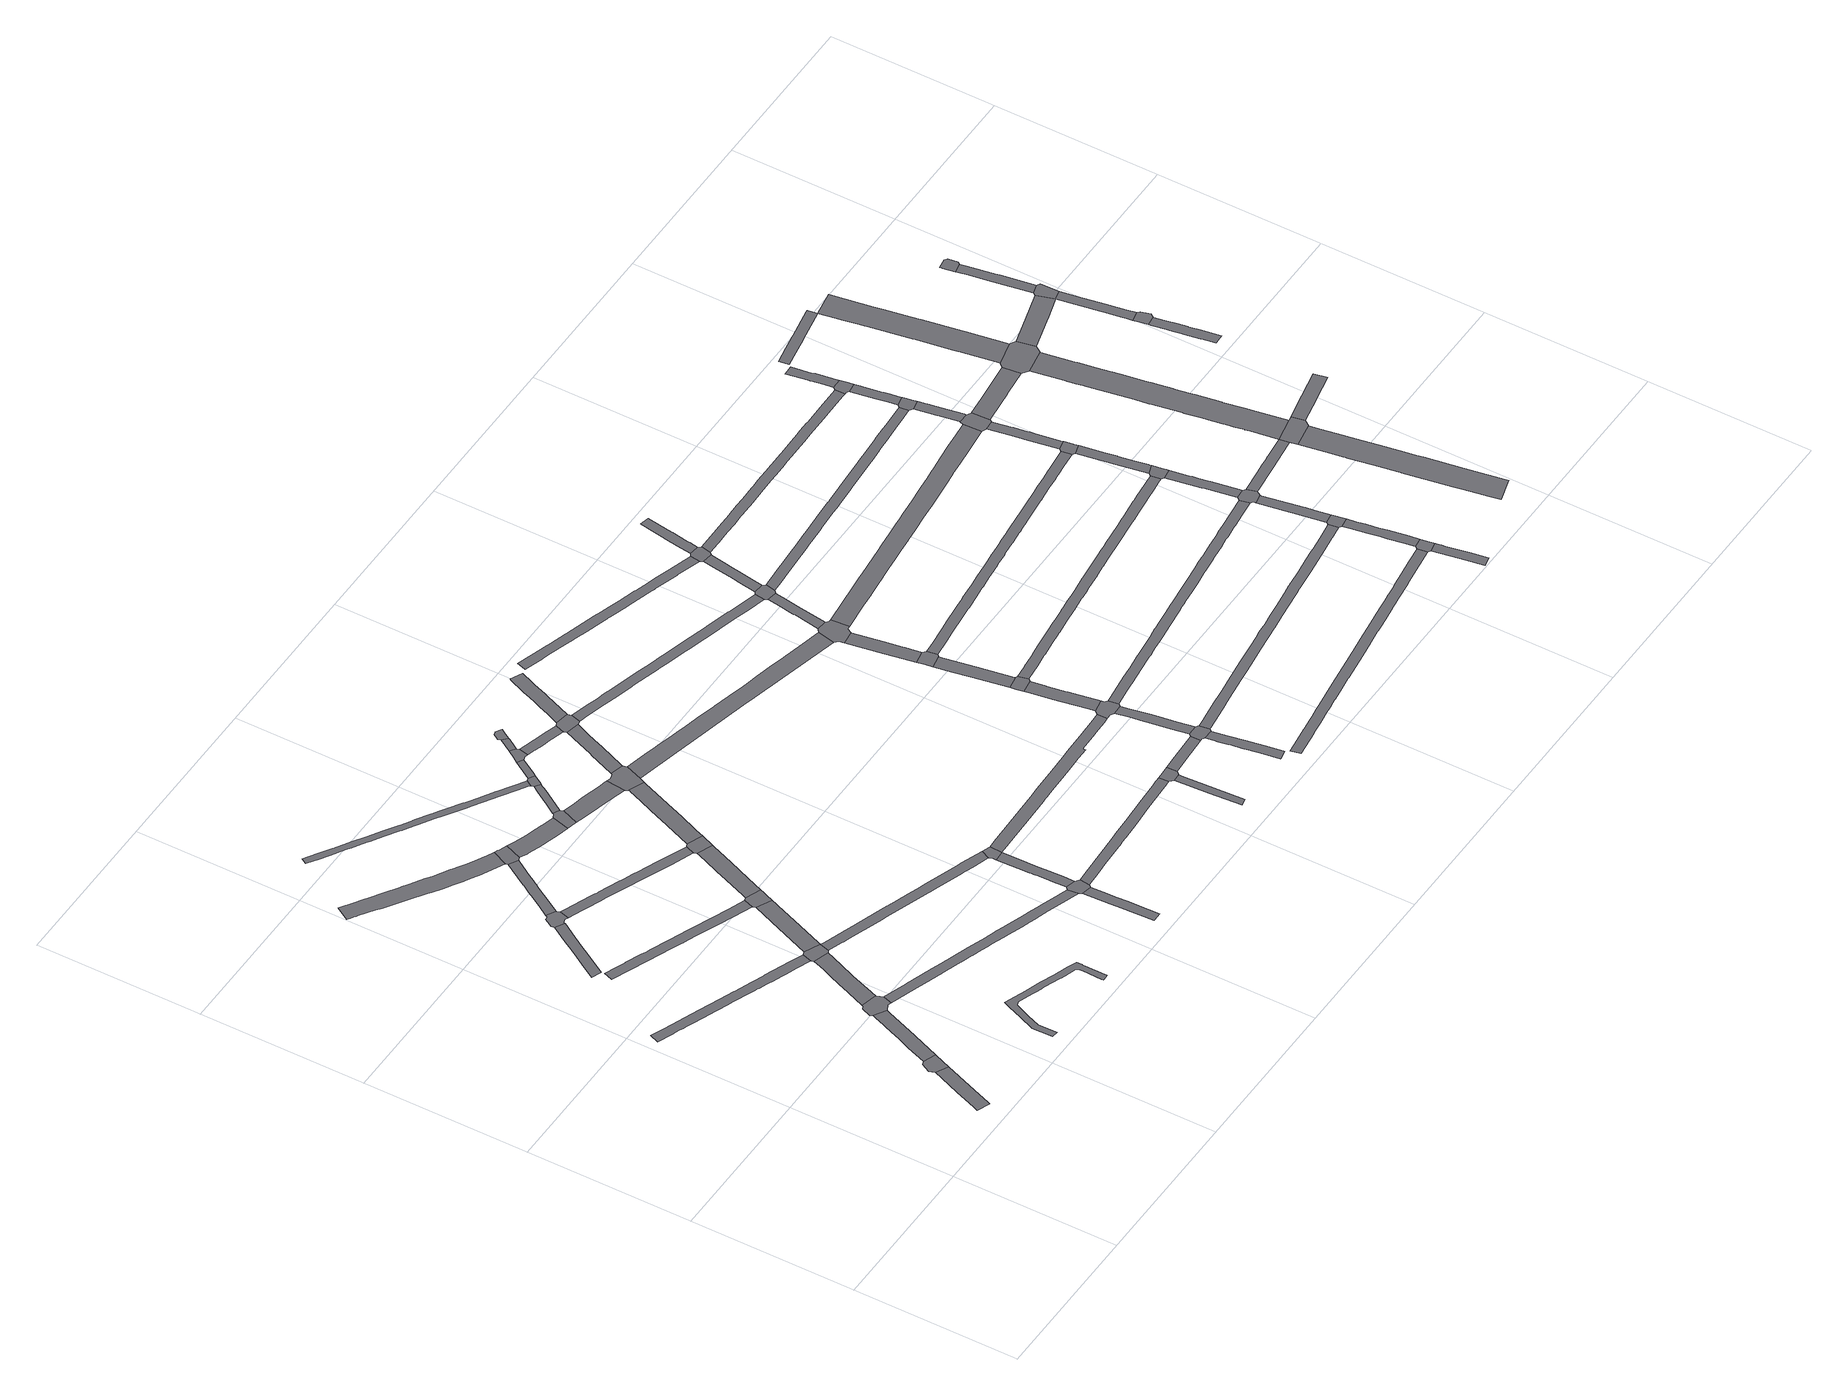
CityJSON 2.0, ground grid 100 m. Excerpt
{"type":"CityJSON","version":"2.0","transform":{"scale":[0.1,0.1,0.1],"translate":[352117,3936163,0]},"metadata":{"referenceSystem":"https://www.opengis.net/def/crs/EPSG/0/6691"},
"CityObjects":{
"road1":{"type":"Road","attributes":{"RoadStructureAttribute.sectionType":"1"},"geometry":[{"type":"MultiSurface","lod":"1","boundaries":[[[0,1,2,3,4,5,6,7,8,9]]]}]},
"road2":{"type":"Road","geometry":[{"type":"MultiSurface","lod":"1","boundaries":[[[10,0,9,11,12,13]]]}]},
"road3":{"type":"Road","attributes":{"RoadStructureAttribute.sectionType":"1"},"geometry":[{"type":"MultiSurface","lod":"1","boundaries":[[[11,14,15,16,17,18,19,20,21,22,23,24,25,26,27,12]]]}]},
"road4":{"type":"Road","attributes":{"RoadStructureAttribute.sectionType":"1"},"geometry":[{"type":"MultiSurface","lod":"1","boundaries":[[[28,29,30,31,32,33,34,35,36,37,38,39,40,41,42,43,44,45,46,47,48,49,50,51,52,53,54,55,56,57,58,59,60,61,62,63]]]}]},
"road5":{"type":"Road","geometry":[{"type":"MultiSurface","lod":"1","boundaries":[[[64,65,66,18,17,67,68,69,70,71,72]]]}]},
"road6":{"type":"Road","attributes":{"RoadStructureAttribute.sectionType":"1"},"geometry":[{"type":"MultiSurface","lod":"1","boundaries":[[[73,74,75,76,77,78,79,80,81,82,83,84,85,86]]]}]},
"road7":{"type":"Road","attributes":{"RoadStructureAttribute.sectionType":"1"},"geometry":[{"type":"MultiSurface","lod":"1","boundaries":[[[87,88,89,90,91,92,72,71,93,94,95,96,97,98,99]]]}]},
"road8":{"type":"Road","geometry":[{"type":"MultiSurface","lod":"1","boundaries":[[[73,86,100,101,102,103,104,105,106,107,108,109]]]}]},
"road9":{"type":"Road","attributes":{"RoadStructureAttribute.sectionType":"1"},"geometry":[{"type":"MultiSurface","lod":"1","boundaries":[[[110,111,112,113,114,115,116,117,118,119,120,121,122,123,124,125,126,127,128,129,130,131,132,133,134,135,136]]]}]},
"road10":{"type":"Road","attributes":{"RoadStructureAttribute.sectionType":"1"},"geometry":[{"type":"MultiSurface","lod":"1","boundaries":[[[137,138,139,140,141,142,143,144,145,146,147,148,149,150,151,152,153,154,155,156,157,158,159,160,161,162,163,164,165,166,167,168,169,170,171,172,173,174,175,176,177,178,179,180,181,182]]]}]},
"road11":{"type":"Road","geometry":[{"type":"MultiSurface","lod":"1","boundaries":[[[98,183,184,185,28,63,99]]]}]},
"road12":{"type":"Road","attributes":{"RoadStructureAttribute.sectionType":"1"},"geometry":[{"type":"MultiSurface","lod":"1","boundaries":[[[186,187,188,189,190,191,192,193,194,195,196,197,198,199,200,201,202,203,204,205,206,207,208,209,210,211,212,213,214,215,216,217,218,219,220,221]]]}]},
"road13":{"type":"Road","attributes":{"RoadStructureAttribute.sectionType":"1"},"geometry":[{"type":"MultiSurface","lod":"1","boundaries":[[[222,223,224,225,226,227,228,105,104,229,230,231,232,233,234,235,236]]]}]},
"road14":{"type":"Road","attributes":{"RoadStructureAttribute.sectionType":"1"},"geometry":[{"type":"MultiSurface","lod":"1","boundaries":[[[184,237,238,239,240,241,242,243,244,185]]]}]},
"road15":{"type":"Road","attributes":{"RoadStructureAttribute.sectionType":"1"},"geometry":[{"type":"MultiSurface","lod":"1","boundaries":[[[245,246,247,248,249,250,251,252,253,254,255,256,257,258,259,260,261,262,263,264,265,266,267,268,269,270,70,69,271,272,273,274,275,276,277,278,279,280,281,282,283,284,285,286,287,288,289,290,291,292,293,294]]]}]},
"road16":{"type":"Road","attributes":{"RoadStructureAttribute.sectionType":"1"},"geometry":[{"type":"MultiSurface","lod":"1","boundaries":[[[295,296,297,298,299,300,301,302,303,304,305,306,103,102,307,308,309,310,311,312,313,314,315,316,317,318,319,320]]]}]},
"road17":{"type":"Road","geometry":[{"type":"MultiSurface","lod":"1","boundaries":[[[235,321,322,323,324,325,158,157,236]]]}]},
"road18":{"type":"Road","geometry":[{"type":"MultiSurface","lod":"1","boundaries":[[[326,121,120,242,241,327,328,329]]]}]},
"road19":{"type":"Road","attributes":{"RoadStructureAttribute.sectionType":"1"},"geometry":[{"type":"MultiSurface","lod":"1","boundaries":[[[330,331,332,333,334,335,336,337,338,339,340,341,342,343,344,345,346,347,348,349,350,351,352,353,354,355,356,357,358,359,360,361,362,363,364,365,366,367,368,369,370,371,372,373,374,375,376,377,378,379,380,381,382,383,384,385,386]]]}]},
"road20":{"type":"Road","attributes":{"RoadStructureAttribute.sectionType":"1"},"geometry":[{"type":"MultiSurface","lod":"1","boundaries":[[[321,387,388,389,390,391,392,393,394,395,396,397,398,399,400,401,402,403,322]]]}]},
"road21":{"type":"Road","attributes":{"RoadStructureAttribute.sectionType":"1"},"geometry":[{"type":"MultiSurface","lod":"1","boundaries":[[[404,405,406,407,408,326,329,409,410,411,412,413,414,415]]]}]},
"road22":{"type":"Road","attributes":{"RoadStructureAttribute.sectionType":"1"},"geometry":[{"type":"MultiSurface","lod":"1","boundaries":[[[416,417,418,419,420,421,422,423,424,425,426,427,428,184,183,429,430,431,432,433,434,435,436,437,438,439,440,441,442,443,444,445,446]]]}]},
"road23":{"type":"Road","geometry":[{"type":"MultiSurface","lod":"1","boundaries":[[[319,415,414,447,448,449,320]]]}]},
"road24":{"type":"Road","geometry":[{"type":"MultiSurface","lod":"1","boundaries":[[[450,396,395,451,452,453,454]]]}]},
"road25":{"type":"Road","attributes":{"RoadStructureAttribute.sectionType":"1"},"geometry":[{"type":"MultiSurface","lod":"1","boundaries":[[[455,456,457,458,459,460,461,462,463,464,465,466]]]}]},
"road26":{"type":"Road","attributes":{"RoadStructureAttribute.sectionType":"1"},"geometry":[{"type":"MultiSurface","lod":"1","boundaries":[[[467,468,469,470,454,453,471,472,473,474]]]}]},
"road27":{"type":"Road","attributes":{"RoadStructureAttribute.sectionType":"1"},"geometry":[{"type":"MultiSurface","lod":"1","boundaries":[[[475,476,477,478,479,480,452,451,481,482,483,484,485,486]]]}]},
"road28":{"type":"Road","attributes":{"RoadStructureAttribute.sectionType":"1"},"geometry":[{"type":"MultiSurface","lod":"1","boundaries":[[[487,488,489,490,491,492,493,494,495,496,448,447,497,498,499,500,501,502,503,504]]]}]},
"road29":{"type":"Road","geometry":[{"type":"MultiSurface","lod":"1","boundaries":[[[505,506,507,508,294,293,455,466]]]}]},
"road30":{"type":"Road","geometry":[{"type":"MultiSurface","lod":"1","boundaries":[[[509,510,511,512,358,357,467,474]]]}]},
"road31":{"type":"Road","geometry":[{"type":"MultiSurface","lod":"1","boundaries":[[[445,513,514,515,516,446]]]}]},
"road32":{"type":"Road","attributes":{"RoadStructureAttribute.sectionType":"1"},"geometry":[{"type":"MultiSurface","lod":"1","boundaries":[[[511,517,518,519,512]]]}]},
"road33":{"type":"Road","geometry":[{"type":"MultiSurface","lod":"1","boundaries":[[[520,521,522,523,524,525,526,527,486,485,528,529,530,531,487,504]]]}]},
"road34":{"type":"Road","geometry":[{"type":"MultiSurface","lod":"1","boundaries":[[[532,533,534,535,519,518,536,537,538,539]]]}]},
"road35":{"type":"Road","attributes":{"RoadStructureAttribute.sectionType":"1"},"geometry":[{"type":"MultiSurface","lod":"1","boundaries":[[[540,541,532,539,542,543,544]]]}]},
"road36":{"type":"Road","geometry":[{"type":"MultiSurface","lod":"1","boundaries":[[[545,546,547,548,549,550,551,552,553,540,544]]]}]},
"road37":{"type":"Road","attributes":{"RoadStructureAttribute.sectionType":"1"},"geometry":[{"type":"MultiSurface","lod":"1","boundaries":[[[554,555,556,557,558,559,538,537,560,561,562,563,564,565,566,567,568,569,570]]]}]},
"road38":{"type":"Road","attributes":{"RoadStructureAttribute.sectionType":"1"},"geometry":[{"type":"MultiSurface","lod":"1","boundaries":[[[571,572,573,574,575,576,523,522,577,578,579,580,581,582,583]]]}]},
"road39":{"type":"Road","attributes":{"RoadStructureAttribute.sectionType":"1"},"geometry":[{"type":"MultiSurface","lod":"1","boundaries":[[[584,585,586,587,588,589,590,591,592,593,594,595,596,597,598,599,600,601,602,603,604,605,606,607,506,505]]]}]},
"road40":{"type":"Road","geometry":[{"type":"MultiSurface","lod":"1","boundaries":[[[608,609,610,570,569,571,583,611]]]}]},
"road41":{"type":"Road","attributes":{"RoadStructureAttribute.sectionType":"1"},"geometry":[{"type":"MultiSurface","lod":"1","boundaries":[[[515,514,612,613,614,615,616,617,618,508,507,619,620,621,622,623,515,624,625,626,627,628,629,630,631,632,633,634,635,636,637,638,639,640,641,642,643,644,645,646,647,648,649,650,651,516]]]}]},
"road42":{"type":"Road","attributes":{"RoadStructureAttribute.sectionType":"1"},"geometry":[{"type":"MultiSurface","lod":"1","boundaries":[[[652,653,654,655,656,657,658,659,660,661,662,663,610,609,664,665,666,667,668,669,670,671]]]}]},
"road43":{"type":"Road","attributes":{"RoadStructureAttribute.sectionType":"1"},"geometry":[{"type":"MultiSurface","lod":"1","boundaries":[[[672,673,674,675,676,677,678,679,680,681,682,683,684,685,686,687,688,689,690,691,692,521,520,693,694,695,696,697,698,699,700]]]}]},
"road44":{"type":"Road","attributes":{"RoadStructureAttribute.sectionType":"1"},"geometry":[{"type":"MultiSurface","lod":"1","boundaries":[[[701,702,703,704,705,706,707]]]}]},
"road45":{"type":"Road","geometry":[{"type":"MultiSurface","lod":"1","boundaries":[[[704,708,709,710,711,598,597,705]]]}]},
"road46":{"type":"Road","attributes":{"RoadStructureAttribute.sectionType":"1"},"geometry":[{"type":"MultiSurface","lod":"1","boundaries":[[[712,713,714,715,709,708]]]}]},
"road47":{"type":"Road","attributes":{"RoadStructureAttribute.sectionType":"1"},"geometry":[{"type":"MultiSurface","lod":"1","boundaries":[[[716,717,718,719,720,721,722,723,724,725,726,727,728,729,730,731,732,733,734,735,736,737,738,739,740,741,742,743,744,745,746,747,748,749,750,751,752,753,754,755,756,757,758,759,760,761,762,763,764,608,611]]]}]},
"road48":{"type":"Road","attributes":{"RoadStructureAttribute.sectionType":"1"},"geometry":[{"type":"MultiSurface","lod":"1","boundaries":[[[765,766,767,768,769,770,771,772,773,774,775,776,777,778,779,780,781]]]}]},
"road49":{"type":"Road","geometry":[{"type":"MultiSurface","lod":"1","boundaries":[[[713,782,783,771,770,784,785,786,787,788,714]]]}]},
"road50":{"type":"Road","attributes":{"RoadStructureAttribute.sectionType":"1"},"geometry":[{"type":"MultiSurface","lod":"1","boundaries":[[[789,790,791,792,793,794,788,787,795,796,797,798,799]]]}]},
"road51":{"type":"Road","geometry":[{"type":"MultiSurface","lod":"1","boundaries":[[[800,801,802,803,804,641,640,805,806,789,799]]]}]},
"road52":{"type":"Road","attributes":{"RoadStructureAttribute.sectionType":"1"},"geometry":[{"type":"MultiSurface","lod":"1","boundaries":[[[807,808,809,810,811,812,813,814,815,816,817,818,804,803]]]}]},
"road53":{"type":"Road","attributes":{"RoadStructureAttribute.sectionType":"1"},"geometry":[{"type":"MultiSurface","lod":"1","boundaries":[[[819,820,821,822,823,824,825,826,827,828,829,830,831,832,833,834,835,836,837,838,839,840,841,842,843,844,845,846,847,848,849,850,851,852,853,854,855,856,857,858,859,860]]]}]},
"road54":{"type":"Road","geometry":[{"type":"MultiSurface","lod":"1","boundaries":[[[861,862,813,812,863,864,865,866]]]}]},
"road55":{"type":"Road","attributes":{"RoadStructureAttribute.sectionType":"1"},"geometry":[{"type":"MultiSurface","lod":"1","boundaries":[[[867,868,869,870,871,872,873,861,866]]]}]},
"road56":{"type":"Road","geometry":[{"type":"MultiSurface","lod":"1","boundaries":[[[874,871,870,875,876,877,878]]]}]},
"road57":{"type":"Road","attributes":{"RoadStructureAttribute.sectionType":"1"},"geometry":[{"type":"MultiSurface","lod":"1","boundaries":[[[877,879,880,881,882,883,884,885,886,887,888,889,878]]]}]},
"road58":{"type":"Road","geometry":[{"type":"MultiSurface","lod":"1","boundaries":[[[890,672,700,891,887,886,892,893,894,895,896]]]}]},
"road59":{"type":"Road","attributes":{"RoadStructureAttribute.sectionType":"1"},"geometry":[{"type":"MultiSurface","lod":"1","boundaries":[[[897,898,899,900,901,902,903,904,905,906,907,908,890,896]]]}]},
"road60":{"type":"Road","geometry":[{"type":"MultiSurface","lod":"1","boundaries":[[[909,910,911,742,741,902,901,912]]]}]},
"road61":{"type":"Road","attributes":{"RoadStructureAttribute.sectionType":"1"},"geometry":[{"type":"MultiSurface","lod":"1","boundaries":[[[913,914,915,916,917,918,911,910,919,920,921,922,923]]]}]},
"road62":{"type":"Road","geometry":[{"type":"MultiSurface","lod":"1","boundaries":[[[859,913,923,924,925,926,927,860]]]}]},
"road63":{"type":"Road","attributes":{"RoadStructureAttribute.sectionType":"1"},"geometry":[{"type":"MultiSurface","lod":"1","boundaries":[[[928,929,930,931,932,933,934,935,936,937,938,939,940,941,927,926]]]}]},
"road64":{"type":"Road","attributes":{"RoadStructureAttribute.sectionType":"1"},"geometry":[{"type":"MultiSurface","lod":"1","boundaries":[[[942,943,944,945,946,947,948,949,950,951,952,953,954,955,956,957,958,959,960,961,962,963,964,965,966,967,968,969,970,971,972,973,974,975,976,977,978,979,980,981,982,983,984,985,986,987,988,989,990,991,992,993,994,995,996,997,998,999]]]}]},
"road65":{"type":"Road","attributes":{"RoadStructureAttribute.sectionType":"1"},"geometry":[{"type":"MultiSurface","lod":"1","boundaries":[[[1000,1001,1002,1003,1004,1005,1006,1007,1008,1009,1010,1011,1012,1013,1014,1015,1016,1017,1018,1019,1020,1021,1022,1023,1024,1025,1026,1027,1028,1029,1030,785,784,1031,1032,1033,1034,1035,1036,1037,1038,1039,1040,1041,1042,1043,1044,1045,1046,1047,1048,1049,1050,1051,1052,1053,1054,1055,1056,1057,1058,1059,1060,1061]]]}]},
"road66":{"type":"Road","attributes":{"RoadStructureAttribute.sectionType":"1"},"geometry":[{"type":"MultiSurface","lod":"1","boundaries":[[[1062,1063,1064,1065,1066,1067,1068,1069,1070,1071,1072,1073,1074,1075,1076,1077,1078,1079,1080,1081,1082,1083,1084,1085,1086,1087,1088,1089,1090,1091,1092,1093,1094,801,800,1095,1096,1097,1098,1099,1100,1101,1102,1103,1104,1105,1106,1107,1108,1109,1110,1111,1112,1113,1114,1115,1116,1117,1118,1119,1120,1121,1122,1123,1124,1125,1126,1127,1128,1129,1130,1131,1132,1133]]]}]},
"road67":{"type":"Road","attributes":{"RoadStructureAttribute.sectionType":"1"},"geometry":[{"type":"MultiSurface","lod":"1","boundaries":[[[1134,1135,1136,1137,1138,1139,1140,1141,1142,1143,1144,1145,1146,1147,1148,1149,1150,1151,1152,1153,1154,1155,1156,1157,1158,1159,1160,1161,1162,1163,1164,1165,1166,1167,1168,1169,1170,864,863,1171,1172,1173,1174,1175,1176,1177,1178,1179,1180,1181,1182,1183,1184,1185,1186,1187,1188,1189,1190,1191,1192,1193,1194,1195,1196,1197,1198,1199,1200,1201,1202,1203,1204,1205,1206]]]}]},
"road68":{"type":"Road","attributes":{"RoadStructureAttribute.sectionType":"1"},"geometry":[{"type":"MultiSurface","lod":"1","boundaries":[[[875,1207,1208,1209,1210,1211,1212,1213,1214,1215,1216,1217,1218,1219,1220,1221,1222,1223,1224,1225,1226,1227,1228,1229,1230,1231,1232,1233,1234,1235,1236,1237,1238,1239,1240,1241,1242,1243,1244,1245,1246,1247,1248,1249,1250,1251,1252,1253,1254,1255,1256,1257,1258,1259,1260,1261,1262,1263,1264,1265,1266,1267,1268,1269,1270,1271,876]]]}]},
"road69":{"type":"Road","attributes":{"RoadStructureAttribute.sectionType":"1"},"geometry":[{"type":"MultiSurface","lod":"1","boundaries":[[[1272,1273,1274,1275,1276,1277,1278,1279,1280,1281,1282,1283,1284,1285,1286,1287,1288,1289,1290,1291,1292,1293,1294,1295,1296,1297,1298,1299,1300,1301,1302,1303,1304,1305,1306,1307,1308,1309,1310,1311,1312,1313,1314,1315,1316,1317,1318,1319,1320,1321,1322,1323,894,893]]]}]},
"road70":{"type":"Road","attributes":{"RoadStructureAttribute.sectionType":"1"},"geometry":[{"type":"MultiSurface","lod":"1","boundaries":[[[1324,1325,1326,1327,1328,1329,1330,1331,1332,1333,1334,1335,1336,1337,1338,1339,1340,1341,1342,1343,1344,1345,1346,1347,1348,1349,1350,1351,1352,1353,1354,1355,1356,1357,1358,1359,1360,1361,1362,1363,1364,1365,1366,1367,1368,1369,1370,1371,1372,1373,1374,1375,1376,1377,909,912]]]}]},
"road71":{"type":"Road","attributes":{"RoadStructureAttribute.sectionType":"1"},"geometry":[{"type":"MultiSurface","lod":"1","boundaries":[[[1378,1379,1380,1381,1382,1383,1384,1385,1386,1387,1388,1389,1390,1391,1392,1393,1394,1395,1396,1397,1398,1399,1400,1401,925,924,1402,1403,1404,1405,1406,1407,1408,1409,1410,1411,1412,1413,1414,1415,1416,1417,1418,1419,1420,1421,1422,1423,1424]]]}]},
"road72":{"type":"Road","attributes":{"RoadStructureAttribute.sectionType":"1"},"geometry":[{"type":"MultiSurface","lod":"1","boundaries":[[[1425,1426,1427,1428,1429,1430,1431,1432,1433,1434,1435,1436,1437]]]}]},
"road73":{"type":"Road","geometry":[{"type":"MultiSurface","lod":"1","boundaries":[[[1438,1439,1440,1441,999,998,1425,1437]]]}]},
"road74":{"type":"Road","attributes":{"RoadStructureAttribute.sectionType":"1"},"geometry":[{"type":"MultiSurface","lod":"1","boundaries":[[[1442,1443,1444,1445,1446,1447,1448,1449,1441,1440,1450,1451,1452,1453,1454,1455,1456,1457]]]}]},
"road75":{"type":"Road","geometry":[{"type":"MultiSurface","lod":"1","boundaries":[[[1458,1459,1061,1060,1442,1457]]]}]},
"road76":{"type":"Road","attributes":{"RoadStructureAttribute.sectionType":"1"},"geometry":[{"type":"MultiSurface","lod":"1","boundaries":[[[1460,1461,1462,1463,1459,1458,1464,1465,1466,1467,1468,1469,1470,1471]]]}]},
"road77":{"type":"Road","geometry":[{"type":"MultiSurface","lod":"1","boundaries":[[[1133,1132,1472,1460,1471,1473,1474,1475,1476,1477]]]}]},
"road78":{"type":"Road","attributes":{"RoadStructureAttribute.sectionType":"1"},"geometry":[{"type":"MultiSurface","lod":"1","boundaries":[[[1476,1478,1479,1480,1481,1482,1483,1484,1485,1486,1487,1488,1489,1490,1477]]]}]},
"road79":{"type":"Road","geometry":[{"type":"MultiSurface","lod":"1","boundaries":[[[1491,1492,1493,1494,1206,1205,1487,1486]]]}]},
"road80":{"type":"Road","attributes":{"RoadStructureAttribute.sectionType":"1"},"geometry":[{"type":"MultiSurface","lod":"1","boundaries":[[[1495,1496,1497,1498,1499,1500,1501,1494,1493,1502,1503,1504,1505,1506,1507,1508,1509,1510]]]}]},
"road81":{"type":"Road","geometry":[{"type":"MultiSurface","lod":"1","boundaries":[[[1511,1512,1513,1514,1240,1239,1495,1510]]]}]},
"road82":{"type":"Road","attributes":{"RoadStructureAttribute.sectionType":"1"},"geometry":[{"type":"MultiSurface","lod":"1","boundaries":[[[1515,1516,1517,1518,1519,1520,1514,1513,1521,1522,1523,1524,1525,1526,1527,1528]]]}]},
"road83":{"type":"Road","geometry":[{"type":"MultiSurface","lod":"1","boundaries":[[[1529,1530,1531,1532,1298,1297,1515,1528]]]}]},
"road84":{"type":"Road","attributes":{"RoadStructureAttribute.sectionType":"1"},"geometry":[{"type":"MultiSurface","lod":"1","boundaries":[[[1533,1534,1535,1536,1532,1531,1537,1538,1539,1540,1541,1542]]]}]},
"road85":{"type":"Road","geometry":[{"type":"MultiSurface","lod":"1","boundaries":[[[1541,1543,1544,1545,1546,1354,1353,1547,1548,1542]]]}]},
"road86":{"type":"Road","attributes":{"RoadStructureAttribute.sectionType":"1"},"geometry":[{"type":"MultiSurface","lod":"1","boundaries":[[[1549,1550,1551,1552,1553,1475,1474,1554,1555,1556,1557,1558]]]}]},
"road87":{"type":"Road","attributes":{"RoadStructureAttribute.sectionType":"1"},"geometry":[{"type":"MultiSurface","lod":"1","boundaries":[[[1559,1560,1561,1562,1563,1564,1546,1545,1565,1566,1567,1568,1569,1570,1571,1572,1573]]]}]},
"road88":{"type":"Road","geometry":[{"type":"MultiSurface","lod":"1","boundaries":[[[1572,1574,1575,1576,1424,1423,1577,1573]]]}]},
"road89":{"type":"Road","attributes":{"RoadStructureAttribute.sectionType":"1"},"geometry":[{"type":"MultiSurface","lod":"1","boundaries":[[[1575,1578,1579,1580,1581,1582,1583,1584,1585,1586,1587,1588,1576]]]}]},
"road90":{"type":"Road","attributes":{"RoadStructureAttribute.sectionType":"1"},"geometry":[{"type":"MultiSurface","lod":"1","boundaries":[[[1589,1590,1591,1592,1593,1594,1595,1596,1597,1598,1599,1530,1529]]]}]},
"road91":{"type":"Road","attributes":{"RoadStructureAttribute.sectionType":"1"},"geometry":[{"type":"MultiSurface","lod":"1","boundaries":[[[1600,1601,1602,1603,1604,1605,1606,1607,1608,1609,1610,1611,1612,1613,1614,1615,1616,1617,1618,1619,1620,1621,1622,1623,1624,1625,1626]]]}]},
"road92":{"type":"Road","geometry":[{"type":"MultiSurface","lod":"1","boundaries":[[[1625,1627,1628,1629,1558,1557,1626]]]}]},
"road93":{"type":"Road","attributes":{"RoadStructureAttribute.sectionType":"1"},"geometry":[{"type":"MultiSurface","lod":"1","boundaries":[[[1630,1631,1632,1633,1634,1635,1636,1637,1638,1639,1640,1641,1642,1643,1644,1645,1646,1647,1648,1649,1650,1651,1652,1653,1654,1655,1656,1657,1658,1643,1659,1660,1661,1662,1663,1664,1665,1666,1667,1668,1669,1670,1671,1672]]]}]},
"road94":{"type":"Road","attributes":{"RoadStructureAttribute.sectionType":"1"},"geometry":[{"type":"MultiSurface","lod":"1","boundaries":[[[1629,1673,1674,1675,1676,1677,1678,1679,1680,1681,1682,1683,1684,1685,1686,1687,1688,1689,1690,1691,1692,1693,1694,1695,1696,1697,1698,1699,1700,1701,1702,1703,1704,1705,1706,1707,1708,1709,1710,1711,1712,1713,1714,1715,1716,1558]]]}]},
"road95":{"type":"Road","geometry":[{"type":"MultiSurface","lod":"1","boundaries":[[[1671,1717,1596,1595,1693,1692,1718,1719,1672]]]}]},
"road96":{"type":"Road","attributes":{"RoadStructureAttribute.sectionType":"1"},"geometry":[{"type":"MultiSurface","lod":"1","boundaries":[[[1720,1721,1722,1723,1628,1627,1724,1725,1726,1727]]]}]},
"road97":{"type":"Road","attributes":{"RoadStructureAttribute.sectionType":"1"},"geometry":[{"type":"MultiSurface","lod":"1","boundaries":[[[1728,1729,1730,1719,1718,1731,1732,1733,1728,1734,1735,1736,1737,1738,1739,1740,1741,1742,1743,1744,1745]]]}]},
"road98":{"type":"Road","attributes":{"RoadStructureAttribute.sectionType":"1"},"geometry":[{"type":"MultiSurface","lod":"1","boundaries":[[[1746,1747,1748,1749,1750,1751,1752,1753,1754,1755,1756,1757,1758,1759,1760,1761,1762]]]}]},
"road99":{"type":"Road","geometry":[{"type":"MultiSurface","lod":"1","boundaries":[[[1740,1739,1763,1764,1762,1761,1765,1766,1767]]]}]},
"road100":{"type":"Road","geometry":[{"type":"MultiSurface","lod":"1","boundaries":[[[1768,1769,1770,1729,1728,1745]]]}]},
"road101":{"type":"Road","attributes":{"RoadStructureAttribute.sectionType":"1"},"geometry":[{"type":"MultiSurface","lod":"1","boundaries":[[[1771,1772,1773,1774,1775,1776,1770,1769,1777,1778,1779,1780,1781,1782]]]}]},
"road102":{"type":"Road","geometry":[{"type":"MultiSurface","lod":"1","boundaries":[[[1781,1783,1784,1785,1786,1787,1788,1789,1782]]]}]}
},
"vertices":[
[624,485,0],[605,437,0],[554,312,0],[529,248,0],[504,181,0],[492,151,0],[568,122,0],[573,134,0],[617,247,0],[696,450,0],
[611,520,0],[736,552,0],[661,581,0],[642,575,0],
[780,664,0],[804,724,0],[882,924,0],[890,945,0],[821,987,0],[808,954,0],[806,948,0],[783,890,0],[763,839,0],[751,810,0],[738,776,0],[736,771,0],[730,756,0],[709,704,0],
[1022,1537,0],[942,1569,0],[786,1630,0],[778,1633,0],[709,1660,0],[601,1702,0],[598,1703,0],[553,1721,0],[513,1737,0],[385,1787,0],[172,1870,0],[88,1903,0],[66,1848,0],[155,1813,0],[196,1797,0],[224,1786,0],[237,1781,0],[287,1761,0],[345,1738,0],[363,1731,0],[373,1727,0],[495,1679,0],[509,1673,0],[526,1667,0],[636,1623,0],[661,1613,0],[682,1606,0],[686,1604,0],[735,1585,0],[748,1579,0],[768,1572,0],[823,1550,0],[836,1545,0],[849,1540,0],[920,1513,0],[1002,1481,0],
[853,1067,0],[834,1060,0],[811,1004,0],[928,963,0],[933,962,0],[950,957,0],[969,1013,0],[953,1053,0],[855,1075,0],
[523,2756,0],[460,2652,0],[437,2615,0],[434,2611,0],[411,2572,0],[408,2568,0],[361,2492,0],[302,2396,0],[358,2372,0],[438,2499,0],[485,2579,0],[490,2587,0],[516,2628,0],[575,2724,0],
[981,1389,0],[959,1335,0],[956,1327,0],[932,1268,0],[926,1252,0],[920,1237,0],[966,1088,0],[1021,1234,0],[1024,1241,0],[1026,1246,0],[1085,1394,0],[1101,1434,0],[1009,1462,0],
[581,2735,0],[600,2742,0],[621,2733,0],[636,2792,0],[628,2811,0],[577,2843,0],[570,2831,0],[551,2826,0],[550,2826,0],[519,2775,0],
[559,2209,0],[704,2150,0],[740,2135,0],[759,2127,0],[773,2122,0],[777,2120,0],[850,2091,0],[953,2049,0],[987,2035,0],[1081,1997,0],[1190,1953,0],[1212,2010,0],[1115,2048,0],[1008,2091,0],[787,2182,0],[782,2183,0],[770,2188,0],[763,2190,0],[753,2195,0],[635,2243,0],[616,2250,0],[581,2265,0],[488,2302,0],[487,2303,0],[438,2323,0],[364,2353,0],[342,2297,0],
[26,3706,0],[43,3696,0],[56,3687,0],[66,3681,0],[148,3624,0],[177,3603,0],[207,3583,0],[234,3564,0],[300,3520,0],[388,3461,0],[407,3449,0],[415,3444,0],[467,3408,0],[496,3390,0],[512,3380,0],[573,3342,0],[595,3329,0],[667,3289,0],[678,3283,0],[696,3274,0],[798,3225,0],[841,3320,0],[804,3337,0],[777,3350,0],[746,3367,0],[738,3371,0],[695,3396,0],[650,3423,0],[631,3435,0],[613,3446,0],[534,3493,0],[528,3497,0],[520,3502,0],[494,3519,0],[485,3525,0],[437,3555,0],[396,3581,0],[371,3597,0],[361,3603,0],[286,3651,0],[206,3702,0],[183,3718,0],[135,3749,0],[75,3789,0],[61,3799,0],[9,3717,0],
[1117,1442,0],[1133,1501,0],[1042,1543,0],
[1715,250,0],[1715,252,0],[1716,286,0],[1704,290,0],[1660,306,0],[1575,337,0],[1573,338,0],[1497,366,0],[1491,368,0],[1393,403,0],[1295,438,0],[1261,451,0],[1244,410,0],[1225,363,0],[1208,320,0],[1170,225,0],[1174,102,0],[1211,99,0],[1208,212,0],[1240,292,0],[1257,334,0],[1278,385,0],[1302,393,0],[1363,370,0],[1450,339,0],[1468,333,0],[1566,296,0],[1573,294,0],[1575,293,0],[1597,285,0],[1666,260,0],[1676,240,0],[1676,222,0],[1674,108,0],[1674,96,0],[1713,96,0],
[721,3077,0],[712,3063,0],[710,3060,0],[679,3009,0],[668,2991,0],[662,2981,0],[613,2900,0],[703,2932,0],[731,2979,0],[748,3006,0],[753,3014,0],[766,3036,0],[788,3072,0],[854,3178,0],[802,3209,0],
[1140,1518,0],[1217,1712,0],[1268,1840,0],[1275,1858,0],[1287,1890,0],[1198,1934,0],[1172,1869,0],[1124,1750,0],
[2062,643,0],[1990,668,0],[1984,670,0],[1934,687,0],[1904,697,0],[1891,701,0],[1878,705,0],[1868,708,0],[1760,745,0],[1754,747,0],[1745,750,0],[1698,766,0],[1694,767,0],[1607,796,0],[1597,800,0],[1581,805,0],[1579,806,0],[1540,820,0],[1500,833,0],[1340,887,0],[1305,899,0],[1227,926,0],[1155,950,0],[1118,963,0],[1113,964,0],[1092,972,0],[1098,906,0],[1206,869,0],[1284,843,0],[1292,840,0],[1294,840,0],[1403,802,0],[1407,801,0],[1415,798,0],[1476,778,0],[1479,777,0],[1537,757,0],[1578,743,0],[1580,743,0],[1608,733,0],[1677,710,0],[1711,698,0],[1796,669,0],[1850,651,0],[1879,641,0],[1940,621,0],[1968,612,0],[2040,587,0],[2163,545,0],[2156,611,0],
[1226,2551,0],[1155,2581,0],[1111,2599,0],[1079,2613,0],[1023,2635,0],[1000,2645,0],[998,2645,0],[869,2697,0],[862,2700,0],[846,2707,0],[747,2747,0],[743,2749,0],[705,2699,0],[724,2692,0],[823,2651,0],[833,2648,0],[855,2640,0],[980,2588,0],[983,2587,0],[995,2582,0],[1062,2555,0],[1086,2544,0],[1188,2503,0],[1248,2478,0],[1378,2426,0],[1397,2480,0],
[875,3187,0],[915,3289,0],[879,3303,0],[867,3308,0],[863,3310,0],
[1231,2017,0],[1306,1936,0],[1317,1962,0],[1324,1981,0],
[328,4073,0],[406,4024,0],[410,4022,0],[464,3988,0],[484,3975,0],[497,3967,0],[564,3925,0],[565,3924,0],[576,3918,0],[643,3875,0],[723,3825,0],[733,3818,0],[739,3814,0],[747,3810,0],[801,3776,0],[817,3767,0],[836,3755,0],[899,3715,0],[937,3690,0],[975,3666,0],[1055,3615,0],[1080,3599,0],[1138,3563,0],[1214,3515,0],[1220,3511,0],[1299,3461,0],[1363,3421,0],[1369,3417,0],[1390,3451,0],[1384,3455,0],[1332,3487,0],[1317,3496,0],[1240,3545,0],[1238,3547,0],[1150,3602,0],[1101,3633,0],[1086,3643,0],[1074,3651,0],[996,3700,0],[959,3723,0],[918,3749,0],[917,3750,0],[839,3800,0],[824,3808,0],[822,3809,0],[759,3849,0],[757,3850,0],[676,3901,0],[601,3949,0],[518,4001,0],[505,4009,0],[430,4056,0],[429,4057,0],[414,4067,0],[354,4104,0],[278,4153,0],[257,4118,0],
[923,3165,0],[930,3162,0],[966,3150,0],[981,3144,0],[994,3140,0],[1049,3124,0],[1070,3118,0],[1123,3103,0],[1196,3084,0],[1223,3189,0],[1150,3209,0],[1143,3212,0],[1069,3234,0],[1049,3241,0],[1044,3242,0],[963,3269,0],[959,3271,0],
[1381,2394,0],[1329,2264,0],[1320,2241,0],[1310,2214,0],[1239,2038,0],[1366,2088,0],[1393,2154,0],[1419,2219,0],[1440,2272,0],[1474,2357,0],[1479,2370,0],[1387,2407,0],
[2047,1186,0],[2010,1199,0],[1813,1265,0],[1755,1285,0],[1699,1305,0],[1587,1343,0],[1585,1344,0],[1571,1349,0],[1564,1352,0],[1485,1378,0],[1359,1422,0],[1275,1451,0],[1160,1491,0],[1207,1411,0],[1215,1408,0],[1256,1393,0],[1347,1362,0],[1465,1322,0],[1496,1311,0],[1584,1281,0],[1586,1280,0],[1736,1228,0],[1794,1208,0],[1797,1207,0],[1803,1205,0],[1976,1145,0],[1981,1144,0],[2003,1136,0],[2045,1122,0],[2145,1088,0],[2174,1141,0],
[1512,2452,0],[1419,2489,0],[1401,2481,0],
[1249,3204,0],[1256,3069,0],[1296,3171,0],[1288,3191,0],[1252,3210,0],
[2175,529,0],[2183,364,0],[2185,299,0],[2194,103,0],[2254,103,0],[2251,172,0],[2247,263,0],[2246,300,0],[2243,353,0],[2243,360,0],[2239,445,0],[2236,515,0],
[1373,3398,0],[1349,3361,0],[1300,3285,0],[1300,3284,0],[1362,3306,0],[1387,3345,0],[1397,3362,0],[1406,3376,0],
[1584,3100,0],[1558,3106,0],[1498,3122,0],[1493,3123,0],[1423,3140,0],[1376,3152,0],[1301,3057,0],[1410,3029,0],[1474,3012,0],[1497,3005,0],[1596,2978,0],[1606,3094,0],
[1608,2959,0],[1607,2959,0],[1607,2958,0],[1606,2956,0],[1604,2951,0],[1604,2950,0],[1568,2861,0],[1567,2858,0],[1514,2727,0],[1503,2700,0],[1533,2505,0],[1543,2531,0],[1601,2674,0],[1603,2679,0],[1607,2690,0],[1679,2869,0],[1696,2913,0],[1700,2922,0],
[2248,531,0],[2255,592,0],[2231,610,0],[2172,623,0],
[1416,3391,0],[1426,3406,0],[1444,3433,0],[1410,3456,0],
[2156,1071,0],[2157,1046,0],[2218,1049,0],[2224,1124,0],
[1453,3447,0],[1517,3548,0],[1483,3570,0],
[1714,2957,0],[1752,3059,0],[1745,3083,0],[1667,3105,0],[1663,3095,0],[1635,3087,0],[1632,3087,0],[1608,3094,0],[1604,2965,0],[1605,2963,0],[1606,2961,0],[1607,2960,0],
[1533,3648,0],[1504,3602,0],[1499,3596,0],[1492,3585,0],[1536,3556,0],[1558,3549,0],[1574,3608,0],[1567,3626,0],
[1583,3726,0],[1543,3663,0],[1579,3646,0],[1609,3692,0],[1613,3698,0],
[1615,3702,0],[1642,3743,0],[1647,3752,0],[1655,3763,0],[1619,3784,0],[1616,3783,0],[1614,3782,0],[1600,3779,0],[1578,3745,0],
[1745,3560,0],[1674,3580,0],[1614,3596,0],[1612,3597,0],[1608,3598,0],[1587,3604,0],[1569,3546,0],[1579,3544,0],[1611,3535,0],[1613,3534,0],[1628,3530,0],[1647,3525,0],[1658,3521,0],[1722,3504,0],[1728,3502,0],[1804,3481,0],[1824,3538,0],
[1812,3463,0],[1769,3357,0],[1754,3320,0],[1753,3317,0],[1735,3272,0],[1731,3262,0],[1749,3094,0],[1784,3180,0],[1829,3291,0],[1830,3293,0],[1832,3299,0],[1863,3376,0],[1891,3444,0],
[2347,537,0],[2380,538,0],[2421,541,0],[2529,546,0],[2599,550,0],[2612,551,0],[2649,552,0],[2765,559,0],[2902,567,0],[3006,572,0],[3022,573,0],[3081,576,0],[3088,576,0],[3129,579,0],[3126,639,0],[3076,636,0],[3073,636,0],[2900,627,0],[2868,625,0],[2844,624,0],[2781,620,0],[2650,613,0],[2608,611,0],[2345,597,0],
[1932,3508,0],[1927,3531,0],[1845,3546,0],[1916,3450,0],
[2162,914,0],[2164,844,0],[2165,834,0],[2165,821,0],[2167,793,0],[2169,725,0],[2170,704,0],[2230,681,0],[2227,792,0],[2225,824,0],[2223,900,0],[2223,907,0],[2610,1060,0],[2656,1061,0],[2680,1063,0],[2693,1063,0],[2755,1065,0],[2880,1069,0],[2927,1071,0],[3015,1073,0],[3031,1074,0],[3107,1076,0],[3106,1091,0],[3121,1092,0],[3130,1092,0],[3236,1096,0],[3241,1096,0],[3331,1099,0],[3366,1100,0],[3365,1160,0],[3314,1158,0],[3204,1155,0],[3050,1150,0],[3029,1149,0],[2996,1148,0],[2879,1145,0],[2727,1140,0],[2690,1139,0],[2656,1137,0],[2268,1126,0],
[2000,3926,0],[1997,3919,0],[1953,3816,0],[1948,3804,0],[1945,3796,0],[1928,3752,0],[1923,3738,0],[1918,3725,0],[1913,3712,0],[1902,3685,0],[1876,3621,0],[1867,3597,0],[1992,3694,0],[1995,3701,0],[1997,3706,0],[2000,3715,0],[2030,3795,0],[2034,3805,0],[2042,3823,0],[2072,3891,0],
[3137,2728,0],[2995,2761,0],[2896,2784,0],[2883,2787,0],[2783,2811,0],[2690,2833,0],[2676,2836,0],[2626,2845,0],[2585,2855,0],[2484,2880,0],[2474,2882,0],[2383,2905,0],[2374,2907,0],[2282,2930,0],[2177,2955,0],[2135,2966,0],[2083,2979,0],[1974,3005,0],[1973,3005,0],[1957,3009,0],[1879,3028,0],[1981,2894,0],[2078,2871,0],[2467,2778,0],[2509,2769,0],[2617,2743,0],[2675,2729,0],[2712,2720,0],[3115,2622,0],
[3220,170,0],[3209,354,0],[3199,522,0],[3196,561,0],[3152,559,0],[3164,352,0],[3176,160,0],
[3217,583,0],[3213,644,0],[3169,641,0],[3166,641,0],
[3312,588,0],[3480,597,0],[3477,658,0],[3264,646,0],
[1981,3433,0],[2052,3414,0],[2081,3406,0],[2093,3402,0],[2185,3377,0],[2206,3371,0],[2278,3351,0],[2292,3348,0],[2387,3322,0],[2463,3301,0],[2472,3299,0],[2489,3294,0],[2544,3279,0],[2596,3265,0],[2651,3250,0],[2681,3241,0],[2693,3238,0],[2781,3214,0],[2788,3212,0],[2856,3193,0],[2890,3184,0],[2984,3159,0],[2994,3156,0],[3016,3150,0],[3099,3127,0],[3202,3099,0],[3210,3159,0],[3031,3208,0],[3023,3211,0],[2875,3251,0],[2871,3252,0],[2867,3253,0],[2713,3295,0],[2682,3304,0],[2668,3307,0],[2640,3315,0],[2566,3335,0],[2562,3337,0],[2560,3337,0],[2478,3359,0],[2407,3379,0],[2295,3409,0],[2254,3421,0],[2211,3432,0],[2209,3433,0],[2183,3440,0],[2157,3447,0],[2109,3460,0],[2041,3479,0],
[3638,179,0],[3620,284,0],[3604,380,0],[3602,388,0],[3582,493,0],[3565,585,0],[3507,586,0],[3515,536,0],[3519,513,0],[3529,459,0],[3532,444,0],[3542,381,0],[3544,371,0],[3547,356,0],[3556,305,0],[3563,262,0],[3579,168,0],
[3491,598,0],[3501,591,0],[3580,602,0],[3570,662,0],[3566,664,0],[3554,674,0],[3493,673,0],
[3420,1088,0],[3435,1008,0],[3450,924,0],[3451,913,0],[3453,903,0],[3473,778,0],[3534,777,0],[3518,882,0],[3511,920,0],[3489,1042,0],[3481,1091,0],
[3493,1107,0],[3482,1166,0],[3465,1178,0],[3462,1196,0],[3385,1183,0],[3404,1101,0],[3406,1099,0],
[3436,1351,0],[3430,1380,0],[3430,1386,0],[3411,1497,0],[3410,1503,0],[3395,1590,0],[3315,1577,0],[3319,1555,0],[3342,1420,0],[3352,1367,0],[3366,1292,0],[3379,1218,0],
[3139,3640,0],[3056,3666,0],[2967,3693,0],[2913,3709,0],[2904,3712,0],[2799,3744,0],[2750,3759,0],[2688,3778,0],[2685,3779,0],[2656,3787,0],[2627,3797,0],[2606,3803,0],[2597,3806,0],[2446,3851,0],[2441,3854,0],[2340,3884,0],[2293,3899,0],[2290,3900,0],[2119,3952,0],[2102,3895,0],[2218,3859,0],[2220,3859,0],[2223,3858,0],[2274,3842,0],[2366,3813,0],[2424,3796,0],[2442,3790,0],[2516,3768,0],[2608,3740,0],[2652,3726,0],[2669,3721,0],[2670,3721,0],[2687,3716,0],[2782,3686,0],[2821,3674,0],[2951,3635,0],[2969,3630,0],[2971,3629,0],[3121,3583,0],[3122,3583,0],[3272,3537,0],[3279,3597,0],
[3302,1656,0],[3307,1623,0],[3407,1607,0],[3395,1666,0],[3382,1670,0],[3380,1670,0],
[3378,1678,0],[3342,1889,0],[3327,1971,0],[3306,2094,0],[3227,2080,0],[3247,1970,0],[3264,1875,0],
[3219,2126,0],[3318,2110,0],[3307,2170,0],[3290,2186,0],[3211,2172,0],
[3283,2228,0],[3273,2283,0],[3270,2298,0],[3255,2385,0],[3254,2394,0],[3244,2447,0],[3234,2509,0],[3221,2579,0],[3141,2570,0],[3179,2348,0],[3205,2204,0],
[3159,2744,0],[3136,2600,0],[3239,2611,0],[3260,2613,0],[3249,2722,0],[3238,2724,0],[3220,2737,0],
[3221,2743,0],[3230,2804,0],[3246,2907,0],[3265,3026,0],[3273,3073,0],[3213,3082,0],[3205,3030,0],[3187,2916,0],[3187,2910,0],[3186,2905,0],[3173,2826,0],[3161,2749,0],
[3301,3148,0],[3287,3163,0],[3227,3170,0],[3288,3087,0],
[3283,3520,0],[3271,3450,0],[3256,3350,0],[3255,3348,0],[3255,3344,0],[3244,3278,0],[3301,3255,0],[3315,3341,0],[3316,3348,0],[3331,3443,0],[3342,3511,0],
[3357,3524,0],[3369,3585,0],[3356,3600,0],[3297,3608,0],
[3365,3656,0],[3367,3671,0],[3380,3760,0],[3383,3770,0],[3384,3773,0],[3382,3779,0],[3396,3860,0],[3409,3936,0],[3350,3947,0],[3338,3869,0],[3324,3782,0],[3321,3779,0],[3321,3773,0],[3310,3698,0],
[5194,364,0],[5100,351,0],[5009,338,0],[4999,337,0],[4967,333,0],[4930,328,0],[4925,327,0],[4877,320,0],[4829,314,0],[4739,302,0],[4730,301,0],[4651,290,0],[4563,278,0],[4469,266,0],[4458,264,0],[4380,254,0],[4289,242,0],[4202,230,0],[4167,225,0],[4114,218,0],[4019,205,0],[3993,202,0],[3938,194,0],[3911,190,0],[3836,180,0],[3831,180,0],[3745,168,0],[3656,156,0],[3667,97,0],[3828,119,0],[3838,120,0],[3850,122,0],[3914,130,0],[3932,133,0],[4001,142,0],[4017,144,0],[4043,148,0],[4107,157,0],[4109,157,0],[4174,166,0],[4276,180,0],[4283,181,0],[4464,204,0],[4569,218,0],[4575,220,0],[4657,231,0],[4666,232,0],[4704,237,0],[4760,244,0],[4854,257,0],[4861,257,0],[4885,261,0],[4925,266,0],[5045,282,0],[5046,282,0],[5057,284,0],[5309,319,0],[5298,378,0],
[5188,868,0],[5106,855,0],[5018,844,0],[5012,843,0],[4985,840,0],[4925,832,0],[4834,821,0],[4742,810,0],[4732,809,0],[4722,808,0],[4713,807,0],[4656,799,0],[4611,793,0],[4560,786,0],[4471,775,0],[4405,766,0],[4388,765,0],[4384,764,0],[4337,759,0],[4292,752,0],[4209,742,0],[4112,730,0],[4042,722,0],[4024,719,0],[4020,719,0],[3933,707,0],[3912,704,0],[3848,696,0],[3757,685,0],[3658,672,0],[3619,667,0],[3588,603,0],[3690,616,0],[3780,628,0],[3795,630,0],[3872,639,0],[3953,650,0],[3961,651,0],[4050,662,0],[4138,673,0],[4223,684,0],[4318,696,0],[4331,698,0],[4343,699,0],[4398,706,0],[4405,707,0],[4496,719,0],[4592,731,0],[4672,741,0],[4687,743,0],[4721,747,0],[4725,748,0],[4765,753,0],[4839,761,0],[4862,764,0],[4951,776,0],[5043,788,0],[5133,800,0],[5138,800,0],[5151,802,0],[5224,811,0],[5214,870,0],
[5021,1351,0],[4928,1340,0],[4868,1332,0],[4837,1328,0],[4756,1319,0],[4746,1318,0],[4670,1308,0],[4658,1307,0],[4618,1303,0],[4569,1296,0],[4475,1285,0],[4389,1275,0],[4320,1267,0],[4303,1265,0],[4294,1264,0],[4278,1262,0],[4200,1252,0],[4115,1242,0],[4079,1238,0],[4071,1237,0],[4023,1231,0],[4020,1230,0],[3935,1220,0],[3884,1214,0],[3842,1209,0],[3751,1198,0],[3727,1195,0],[3703,1193,0],[3687,1191,0],[3661,1187,0],[3653,1187,0],[3584,1178,0],[3566,1176,0],[3603,1121,0],[3694,1131,0],[3702,1132,0],[3713,1133,0],[3781,1142,0],[3854,1151,0],[3863,1152,0],[3875,1154,0],[3890,1154,0],[3927,1160,0],[3961,1164,0],[3965,1164,0],[4018,1170,0],[4054,1174,0],[4086,1178,0],[4144,1185,0],[4237,1196,0],[4251,1198,0],[4286,1202,0],[4313,1206,0],[4322,1207,0],[4324,1207,0],[4419,1218,0],[4481,1225,0],[4501,1228,0],[4562,1235,0],[4591,1239,0],[4677,1249,0],[4686,1250,0],[4693,1251,0],[4777,1261,0],[4840,1269,0],[4859,1271,0],[4872,1272,0],[4951,1282,0],[4954,1282,0],[5044,1294,0],[5141,1304,0],[5130,1363,0],
[4925,1842,0],[4882,1837,0],[4844,1833,0],[4835,1832,0],[4743,1821,0],[4713,1818,0],[4695,1815,0],[4649,1810,0],[4643,1810,0],[4563,1800,0],[4496,1792,0],[4469,1789,0],[4436,1786,0],[4379,1779,0],[4377,1779,0],[4317,1772,0],[4291,1769,0],[4217,1761,0],[4200,1759,0],[4127,1750,0],[4107,1748,0],[4058,1742,0],[4018,1738,0],[3956,1730,0],[3950,1730,0],[3937,1728,0],[3922,1726,0],[3872,1721,0],[3839,1717,0],[3767,1709,0],[3755,1707,0],[3656,1696,0],[3614,1691,0],[3592,1689,0],[3565,1685,0],[3480,1676,0],[3478,1675,0],[3517,1619,0],[3598,1629,0],[3611,1630,0],[3695,1640,0],[3774,1649,0],[3790,1651,0],[3792,1651,0],[3888,1662,0],[3957,1670,0],[3961,1670,0],[3966,1671,0],[3972,1672,0],[4065,1683,0],[4078,1684,0],[4134,1690,0],[4155,1693,0],[4228,1701,0],[4245,1703,0],[4272,1706,0],[4324,1712,0],[4339,1714,0],[4342,1714,0],[4425,1724,0],[4502,1732,0],[4515,1734,0],[4696,1755,0],[4700,1755,0],[4714,1757,0],[4719,1757,0],[4784,1765,0],[4870,1775,0],[4890,1777,0],[4967,1786,0],[5032,1793,0],[5056,1796,0],[5045,1855,0],
[3423,2122,0],[3498,2130,0],[3513,2131,0],[3604,2141,0],[3690,2151,0],[3704,2152,0],[3797,2162,0],[3864,2170,0],[3875,2171,0],[3877,2171,0],[3950,2179,0],[3966,2181,0],[4050,2190,0],[4060,2191,0],[4142,2200,0],[4147,2201,0],[4232,2210,0],[4238,2210,0],[4329,2220,0],[4331,2220,0],[4358,2223,0],[4413,2230,0],[4419,2230,0],[4509,2240,0],[4594,2249,0],[4595,2249,0],[4599,2250,0],[4688,2260,0],[4769,2269,0],[4782,2270,0],[4799,2272,0],[4870,2280,0],[4971,2290,0],[4960,2350,0],[4838,2336,0],[4793,2332,0],[4742,2326,0],[4665,2318,0],[4625,2313,0],[4588,2309,0],[4558,2306,0],[4472,2297,0],[4406,2289,0],[4382,2286,0],[4352,2283,0],[4291,2277,0],[4284,2276,0],[4225,2270,0],[4197,2267,0],[4131,2259,0],[4108,2257,0],[4045,2250,0],[4020,2247,0],[3935,2238,0],[3858,2230,0],[3843,2228,0],[3753,2219,0],[3741,2217,0],[3683,2211,0],[3658,2208,0],[3568,2198,0],[3567,2198,0],[3492,2190,0],[3477,2188,0],[3385,2178,0],
[3429,2631,0],[3520,2640,0],[3525,2641,0],[3530,2641,0],[3616,2650,0],[3633,2652,0],[3704,2660,0],[3792,2669,0],[3797,2669,0],[3883,2678,0],[3971,2687,0],[3979,2688,0],[4051,2695,0],[4064,2697,0],[4157,2707,0],[4244,2715,0],[4251,2716,0],[4338,2725,0],[4348,2726,0],[4423,2735,0],[4519,2745,0],[4520,2746,0],[4608,2755,0],[4700,2765,0],[4787,2775,0],[4873,2784,0],[4867,2894,0],[4775,2884,0],[4747,2881,0],[4688,2875,0],[4596,2865,0],[4506,2855,0],[4475,2851,0],[4411,2844,0],[4407,2844,0],[4326,2835,0],[4233,2825,0],[4163,2818,0],[4145,2816,0],[4076,2808,0],[4049,2806,0],[4039,2805,0],[3968,2797,0],[3872,2788,0],[3826,2783,0],[3786,2779,0],[3693,2769,0],[3610,2760,0],[3604,2760,0],[3518,2751,0],[3508,2750,0],[3404,2739,0],
[3310,3088,0],[3352,3091,0],[3354,3091,0],[3461,3099,0],[3465,3099,0],[3584,3107,0],[3591,3107,0],[3659,3111,0],[3664,3112,0],[3701,3115,0],[3811,3122,0],[3813,3122,0],[3927,3129,0],[4002,3134,0],[4026,3136,0],[4047,3137,0],[4144,3143,0],[4155,3144,0],[4270,3152,0],[4344,3157,0],[4376,3159,0],[4383,3159,0],[4470,3166,0],[4476,3166,0],[4489,3168,0],[4551,3172,0],[4607,3177,0],[4718,3186,0],[4722,3186,0],[4809,3193,0],[4804,3247,0],[4655,3237,0],[4626,3236,0],[4547,3230,0],[4528,3229,0],[4391,3220,0],[4389,3220,0],[4340,3216,0],[4275,3212,0],[4137,3203,0],[4124,3202,0],[4026,3196,0],[4004,3194,0],[3997,3194,0],[3866,3185,0],[3742,3177,0],[3730,3177,0],[3655,3171,0],[3607,3168,0],[3532,3164,0],[3487,3161,0],[3462,3159,0],[3460,3159,0],[3317,3149,0],
[4589,3599,0],[4536,3599,0],[4459,3598,0],[4452,3598,0],[4387,3598,0],[4326,3597,0],[4321,3596,0],[4187,3595,0],[4182,3595,0],[4123,3594,0],[4056,3594,0],[4030,3593,0],[3985,3593,0],[3927,3592,0],[3924,3592,0],[3859,3591,0],[3791,3590,0],[3731,3589,0],[3663,3588,0],[3651,3588,0],[3546,3587,0],[3537,3587,0],[3533,3587,0],[3522,3586,0],[3473,3526,0],[3479,3526,0],[3537,3526,0],[3600,3527,0],[3672,3528,0],[3731,3529,0],[3744,3529,0],[3748,3529,0],[3765,3529,0],[3862,3531,0],[3929,3531,0],[3987,3533,0],[4029,3533,0],[4121,3534,0],[4125,3534,0],[4252,3536,0],[4322,3536,0],[4387,3538,0],[4521,3540,0],[4658,3541,0],[4720,3541,0],[4743,3541,0],[4743,3602,0],
[5326,308,0],[5354,150,0],[5378,9,0],[5436,24,0],[5419,121,0],[5413,152,0],[5407,187,0],[5401,219,0],[5395,251,0],[5393,262,0],[5389,285,0],[5388,289,0],[5383,318,0],
[5375,361,0],[5374,372,0],[5369,401,0],[5311,394,0],
[5241,800,0],[5246,780,0],[5251,757,0],[5267,659,0],[5278,592,0],[5278,591,0],[5285,548,0],[5299,462,0],[5360,463,0],[5339,584,0],[5330,635,0],[5324,671,0],[5318,706,0],[5309,756,0],[5307,766,0],[5300,810,0],
[5286,895,0],[5226,886,0],
[5160,1277,0],[5192,1087,0],[5192,1086,0],[5194,1074,0],[5270,987,0],[5266,1011,0],[5266,1014,0],[5261,1041,0],[5259,1054,0],[5254,1085,0],[5217,1282,0],[5216,1287,0],
[5157,1292,0],[5218,1291,0],[5235,1316,0],[5218,1374,0],[5202,1386,0],[5142,1380,0],
[5176,1536,0],[5171,1565,0],[5168,1580,0],[5159,1632,0],[5153,1667,0],[5150,1684,0],[5138,1753,0],[5133,1781,0],[5131,1794,0],[5072,1784,0],[5090,1681,0],[5107,1580,0],[5109,1572,0],
[5128,1809,0],[5124,1834,0],[5114,1891,0],[5057,1871,0],
[4987,2278,0],[5001,2197,0],[5023,2075,0],[5023,2073,0],[5023,2067,0],[5040,1972,0],[5043,1953,0],[5112,1905,0],[5111,1910,0],[5098,1986,0],[5082,2079,0],[5082,2082,0],[5070,2148,0],[5065,2177,0],[5057,2224,0],[5045,2294,0],
[5040,2323,0],[5039,2329,0],[5030,2377,0],[4972,2366,0],
[4902,2770,0],[4904,2759,0],[4923,2647,0],[4937,2569,0],[4937,2566,0],[4938,2561,0],[5026,2397,0],[5003,2542,0],[4998,2567,0],[4997,2573,0],[4983,2657,0],[4982,2664,0],[4963,2769,0],[4962,2778,0],
[4970,2791,0],[4963,2901,0],[4939,2915,0],[4877,2917,0],
[4855,3046,0],[4855,3045,0],[4856,3043,0],[4877,2922,0],[4936,2930,0],[4915,3053,0],[4901,3135,0],[4901,3136,0],[4892,3186,0],[4832,3176,0],
[4885,3223,0],[4880,3249,0],[4876,3273,0],[4817,3262,0],[4816,3187,0],[4817,3187,0],
[5494,1408,0],[5483,1406,0],[5460,1403,0],[5415,1398,0],[5361,1392,0],[5243,1317,0],[5426,1339,0],[5623,1362,0],[5640,1364,0],[5630,1423,0],
[4772,3525,0],[4791,3413,0],[4794,3395,0],[4794,3393,0],[4808,3316,0],[4813,3289,0],[4871,3297,0],[4863,3341,0],[4856,3374,0],[4856,3379,0],[4850,3417,0],[4837,3497,0],[4836,3505,0],[4830,3539,0],[4771,3529,0],
[4824,3574,0],[4816,3619,0],[4755,3617,0],[4755,3542,0],
[4812,3639,0],[4809,3660,0],[4793,3753,0],[4789,3762,0],[4788,3768,0],[4769,3889,0],[4708,3886,0],[4730,3763,0],[4733,3747,0],[4734,3743,0],[4746,3671,0],
[4985,2793,0],[5090,2805,0],[5113,2808,0],[5168,2814,0],[5173,2814,0],[5195,2816,0],[5354,2833,0],[5342,2942,0],[5155,2922,0],[5094,2915,0],[4967,2901,0],
[5680,1136,0],[5691,1069,0],[5692,1064,0],[5696,1039,0],[5720,902,0],[5744,762,0],[5746,751,0],[5747,743,0],[5757,684,0],[5786,520,0],[5797,460,0],[5803,425,0],[5814,362,0],[5831,261,0],[5844,195,0],[5987,236,0],[5984,259,0],[5945,482,0],[5906,710,0],[5899,749,0],[5891,796,0],[5868,926,0],[5842,1079,0],[5828,1161,0],[5808,1275,0],[5797,1343,0],[5648,1317,0],
[5821,1379,0],[5805,1457,0],[5777,1452,0],
[5469,3249,0],[5468,3255,0],[5467,3260,0],[5426,3494,0],[5426,3495,0],[5416,3549,0],[5395,3671,0],[5394,3680,0],[5392,3690,0],[5384,3734,0],[5378,3755,0],[5367,3823,0],[5339,4002,0],[5189,3978,0],[5179,4037,0],[5167,4035,0],[4977,4001,0],[4966,3999,0],[4930,3993,0],[4874,3983,0],[4771,3964,0],[4781,3905,0],[4902,3927,0],[4949,3935,0],[4976,3940,0],[4987,3942,0],[5037,3951,0],[5051,3954,0],[5178,3976,0],[5207,3875,0],[5212,3845,0],[5227,3757,0],[5234,3720,0],[5237,3707,0],[5278,3472,0],[5278,3469,0],[5281,3453,0],[5282,3449,0],[5321,3224,0],[5325,3202,0],[5325,3198,0],[5365,2969,0],[5512,3003,0],
[5746,1634,0],[5734,1703,0],[5714,1822,0],[5713,1825,0],[5688,1975,0],[5683,2000,0],[5669,2082,0],[5667,2096,0],[5655,2169,0],[5648,2207,0],[5646,2218,0],[5641,2244,0],[5622,2360,0],[5622,2361,0],[5609,2433,0],[5609,2436,0],[5595,2517,0],[5576,2625,0],[5573,2642,0],[5541,2830,0],[5393,2805,0],[5426,2611,0],[5428,2598,0],[5436,2555,0],[5437,2547,0],[5444,2509,0],[5445,2502,0],[5446,2493,0],[5454,2452,0],[5473,2338,0],[5493,2223,0],[5506,2143,0],[5507,2137,0],[5538,1961,0],[5539,1956,0],[5539,1950,0],[5557,1850,0],[5564,1814,0],[5578,1733,0],[5579,1727,0],[5587,1676,0],[5598,1615,0],[5598,1614,0],[5603,1585,0],
[5364,2969,0],[5568,2873,0],[5546,2980,0],
[6060,1510,0],[6048,1507,0],[5971,1491,0],[5926,1482,0],[5984,1412,0],[5996,1414,0],[6158,1447,0],[6142,1526,0],
[5926,2970,0],[5894,3075,0],[5710,3025,0],[5668,2899,0],[5729,2916,0],[5792,2933,0],[5969,2717,0],[5971,2706,0],[5989,2599,0],[5990,2595,0],[5994,2568,0],[5998,2544,0],[6058,2554,0],[6048,2613,0],[6031,2714,0],[6030,2721,0],[6006,2856,0],[5984,2985,0],
[6016,2440,0],[6031,2355,0],[6033,2339,0],[6039,2307,0],[6045,2275,0],[6048,2257,0],[6063,2166,0],[6064,2162,0],[6078,2079,0],[6139,2084,0],[6119,2200,0],[6107,2268,0],[6106,2273,0],[6096,2332,0],[6084,2401,0],[6073,2463,0],[6014,2453,0],
[6000,2532,0],[6003,2518,0],[6086,2483,0],[6090,2484,0],[6074,2542,0],
[5980,3098,0],[5963,3109,0],[5905,3092,0],
[5832,3509,0],[5834,3500,0],[5843,3452,0],[5864,3326,0],[5865,3323,0],[5866,3315,0],[5928,3313,0],[5925,3328,0],[5924,3331,0],[5894,3503,0],[5889,3535,0],[5830,3524,0],
[5900,3553,0],[5890,3608,0],[5875,3622,0],[5814,3612,0],[5815,3607,0],[5817,3596,0],[5822,3565,0]
]}
